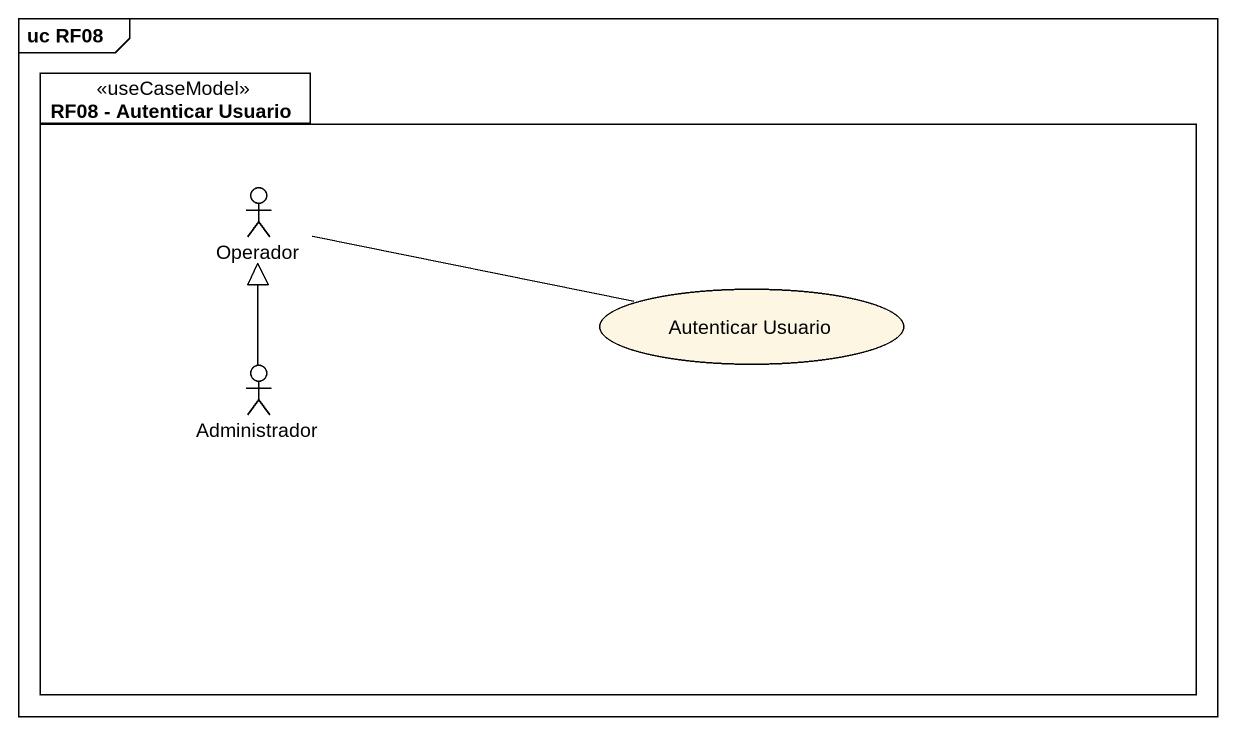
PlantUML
@startuml
mainframe uc RF08
package "RF08 - Autenticar Usuario" as RF08_Autenticar_Usuario <<useCaseModel>> {
  actor Operador
  usecase "Autenticar Usuario" as Autenticar_Usuario
  actor Administrador
}
Operador -right- Autenticar_Usuario
Administrador -up-|> Operador
@enduml
